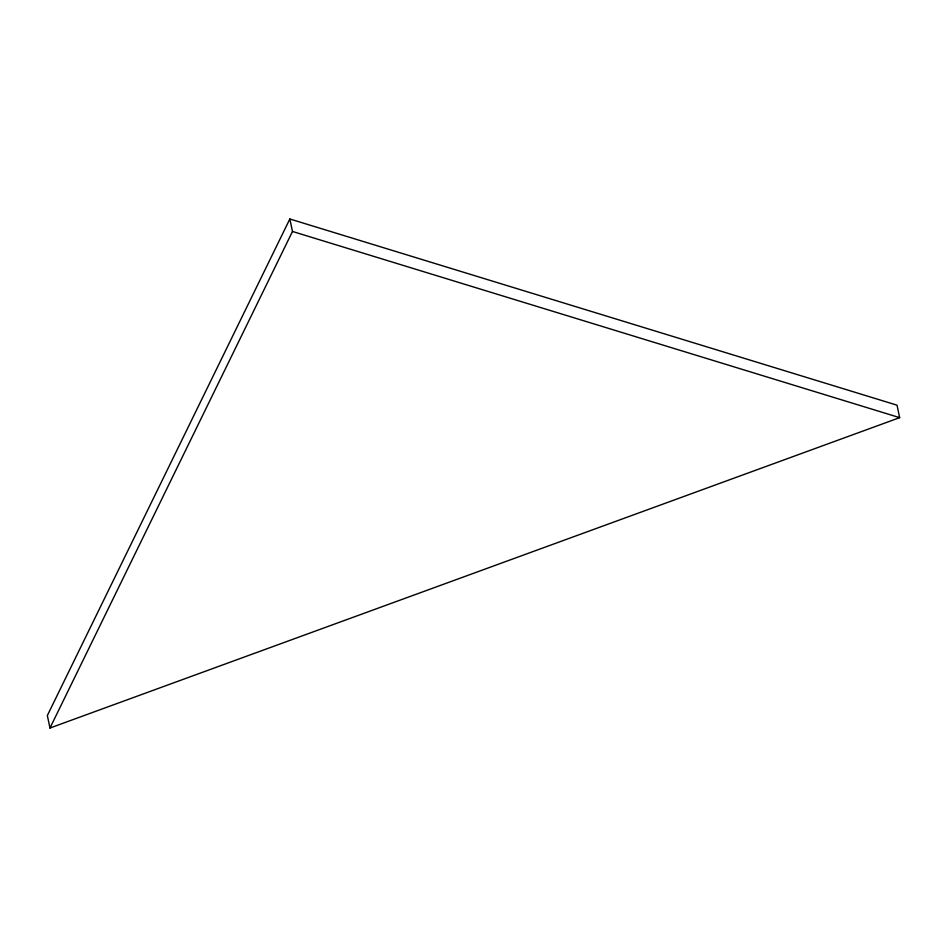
<?xml version="1.0" encoding="UTF-8"?>
<svg xmlns="http://www.w3.org/2000/svg" width="947" height="947" viewBox="0 0 947 947"><rect width="100%" height="100%" fill="white"/><g stroke="black" fill="none" stroke-linecap="round" stroke-linejoin="round"><path stroke-width="1.42" d="M289.841 218.982L47.35 715.541L49.978 728.018L899.65 417.651L897.022 405.174L289.841 218.982L292.481 231.459L49.978 728.018M292.481 231.459L899.65 417.651"/></g></svg>
